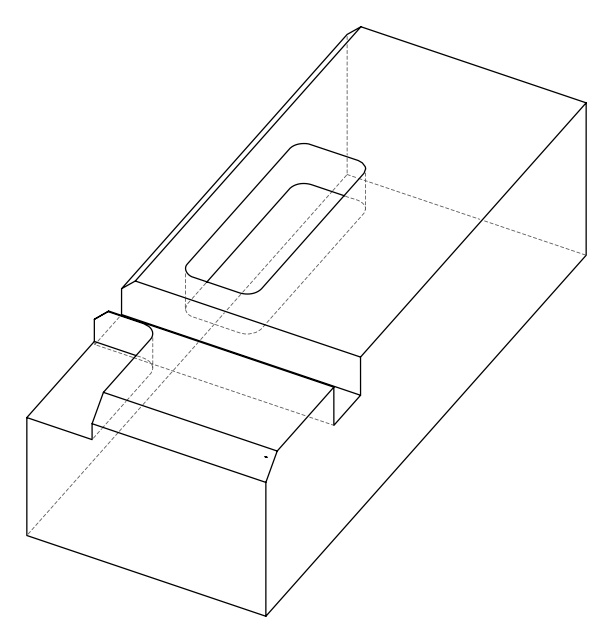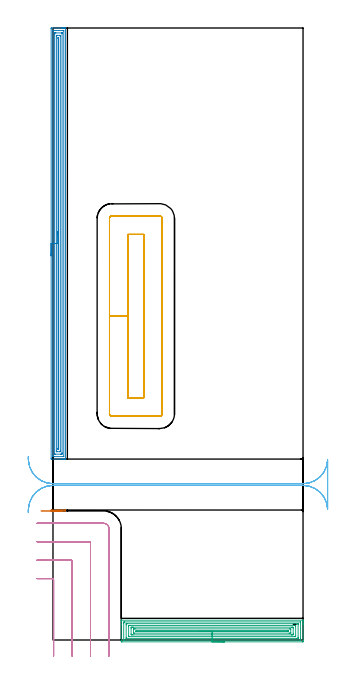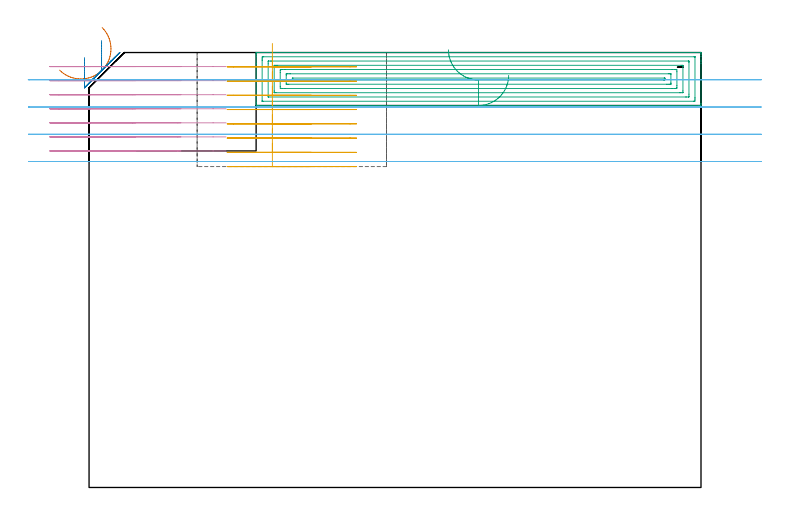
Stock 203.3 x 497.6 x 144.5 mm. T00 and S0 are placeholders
(PLAN: 6 operations, 2 tool changes, 47.6 min)
(1 AREA_MILL | FG_CHAMFER_SURFACE | UGT0205_001 | 0.27 min | 938 mm3)
(2 AREA_MILL_1 | FG_CHAMFER_SURFACE_1 | UGT0205_001 | 14.2 min | 24426 mm3)
(3 AREA_MILL_2 | FG_CHAMFER_SURFACE_2 | UGT0205_001 | 8.5 min | 24075 mm3)
(4 MILL_CORNER_NOTCH_RECTANGULAR | CORNER_NOTCH_RECTANGULAR | UGT0201_094 | Follow Part, ap 5, ae 75% | 7.5 min | 187291 mm3)
(5 MILL_RECTANGULAR_POCKET | POCKET_RECTANGULAR_STRAIGHT | UGT0201_094 | Follow Part, ap 5, ae 75% | 12.44 min | 431382 mm3)
(6 MILL_RECTANGULAR_SLOT | SLOT_RECTANGULAR | UGT0201_019 | Follow Part, ap 10, ae 75% | 4.66 min | 303749 mm3)
(TOOL UGT0205_001 | Chamfer Mill 20 x 3 x 45 deg. | D20 FL50 Z2)
(TOOL UGT0201_094 | End mill 20 mm | D20 FL38 Z4)
(TOOL UGT0201_019 | End mill 40 mm | D40 FL63 Z6)
(OP 1 AREA_MILL)
G17 G21 G94 G90
T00 M6
G54
G17 G0 G90 X4.35 Y104.9 S1061 M3
G43 Z154.5 H0
Z152.792
G94 G1 X4.94 Z152.149 F250.
X5.471 Z151.457
X5.94 Z150.721
X6.342 Z149.947
X6.676 Z149.141
X6.938 Z148.309
X7.127 Z147.457
X7.241 Z146.592
X7.279 Z145.721
X7.241 Z144.849
X7.127 Z143.984
X6.938 Z143.133
X6.676 Z142.301
X6.342 Z141.495
X5.939 Z140.721
X5.47 Z139.985
X4.939 Z139.293
X4.35 Z138.65
X3.463 Z137.757
X-1.375 Y104.901 Z132.92
X-1.49 Y104.905 Z132.804
X-1.494 Y105.3 Z132.806
X-1.49 Y105.695 Z132.805
X-1.374 Y105.699 Z132.92
X-0.972 Y105.7 Z133.323
X3.463 Z137.757
X4.271 Z138.571
X10.123 Y105.699 Z144.422
X10.193 Y105.691 Z144.493
X10.2 Y105.3 Z144.5
X10.193 Y104.909 Z144.493
X10.123 Y104.9 Z144.422
X4.35 Z138.65
X3.707 Z138.061
X3.015 Z137.529
X2.279 Z137.061
X1.505 Z136.658
X0.699 Z136.324
X-0.133 Z136.062
X-0.985 Z135.873
X-1.85 Z135.759
X-2.721 Z135.721
X-3.593 Z135.759
X-4.458 Z135.873
X-5.309 Z136.062
X-6.141 Z136.324
X-6.947 Z136.658
X-7.721 Z137.061
X-8.457 Z137.53
X-9.149 Z138.061
X-9.792 Z138.65
G0 Z154.5
M5
M2
(OP 2 AREA_MILL_1)
G17 G21 G94 G90
T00 M6
G54
G17 G0 G90 X-1.5 Y312.35 S1061 M3
G43 Z154.5 H0
Z142.8
G94 G1 Y312.388 Z141.928 F250.
Y312.502 Z141.064
Y312.691 Z140.212
Y312.953 Z139.38
Y313.287 Z138.574
Y313.69 Z137.8
Y314.158 Z137.064
Y314.69 Z136.372
Y315.279 Z135.729
Y315.922 Z135.14
Y316.614 Z134.609
Y317.35 Z134.14
Y318.124 Z133.737
Y318.93 Z133.403
Y319.762 Z133.141
Y320.614 Z132.952
Y321.478 Z132.838
Y322.35 Z132.8
Y496.983
X-1.497 Y497.348 Z132.802
X-1.492 Y497.59 Z132.806
X-1.246 Y497.6 Z133.051
X7.011 Z141.305
X7.56 Z141.857
X7.898 Z142.194
X8.447 Z142.743
X8.785 Z143.08
X9.461 Z143.76
X9.798 Z144.097
X10.169 Y497.593 Z144.46
X10.205 Y497.59 Z144.495
X10.2 Y497.434 Z144.5
Y147.27
X10.197 Y147.11 Z144.488
X10.169 Y147.107 Z144.46
X9.798 Y147.1 Z144.097
X9.46 Z143.76
X8.785 Z143.08
X7.56 Z141.857
X7.011 Z141.305
X6.398 Z140.694
X-1.247 Z133.051
X-1.492 Y147.11 Z132.806
X-1.499 Y147.355 Z132.799
Y147.378
X-1.5 Y322.35 Z132.8
X-0.086 Z134.214
Y495.197
X-0.085 Y495.59 Z134.215
X0.403 Y495.599 Z134.703
X7.898 Y495.6 Z142.198
X8.386 Y495.599 Z142.686
X8.785 Y495.59 Z143.085
X8.786 Y495.197 Z143.086
Y149.503
X8.785 Y149.11 Z143.085
X8.297 Y149.101 Z142.597
X0.802 Y149.1 Z135.102
X0.314 Y149.101 Z134.614
X-0.085 Y149.11 Z134.215
X-0.086 Y149.503 Z134.214
Y149.504
Y322.35
X1.328 Z135.628
X1.329 Y492.517 Z135.629
X1.33 Y492.879 Z135.63
X1.334 Y493.41 Z135.634
X1.336 Y493.582 Z135.636
X1.506 Y493.594 Z135.806
X1.689 Y493.597 Z135.989
X2.388 Y493.6 Z136.688
X7.011 Y493.599 Z141.311
X7.199 Y493.597 Z141.499
X7.325 Y493.593 Z141.625
X7.365 Y493.59 Z141.665
X7.367 Y493.574 Z141.667
X7.369 Y493.531 Z141.669
X7.371 Y493.41 Z141.671
Y152.183
X7.37 Y151.821 Z141.67
X7.366 Y151.29 Z141.666
X7.364 Y151.118 Z141.664
X7.194 Y151.106 Z141.494
X7.011 Y151.103 Z141.311
X6.312 Y151.1 Z140.612
X1.689 Y151.101 Z135.989
X1.501 Y151.103 Z135.801
X1.375 Y151.107 Z135.675
X1.335 Y151.11 Z135.635
X1.333 Y151.126 Z135.633
X1.331 Y151.169 Z135.631
X1.329 Y151.29 Z135.629
X1.328 Y322.35 Z135.628
X2.743 Z137.043
Y490.73
X2.745 Y491.454 Z137.045
X2.748 Y491.559 Z137.048
X2.749 Y491.583 Z137.049
X2.763 Y491.59 Z137.063
X2.816 Y491.593 Z137.116
X3.031 Y491.597 Z137.331
X3.463 Y491.6 Z137.763
X5.237 Z139.537
X5.676 Y491.598 Z139.976
X5.884 Y491.595 Z140.184
X5.935 Y491.59 Z140.235
X5.951 Y491.587 Z140.251
X5.952 Y491.571 Z140.252
X5.954 Y491.502 Z140.254
X5.957 Y490.898 Z140.257
Y490.73
Y153.97
X5.955 Y153.246 Z140.255
X5.952 Y153.141 Z140.252
X5.951 Y153.117 Z140.251
X5.937 Y153.11 Z140.237
X5.884 Y153.107 Z140.184
X5.669 Y153.103 Z139.969
X5.237 Y153.1 Z139.537
X3.463 Z137.763
X3.024 Y153.102 Z137.324
X2.816 Y153.105 Z137.116
X2.766 Y153.109 Z137.066
X2.749 Y153.113 Z137.049
X2.748 Y153.129 Z137.048
X2.745 Y153.198 Z137.045
X2.743 Y153.802 Z137.043
Y153.97
Y322.35
X4.157 Z138.457
Y489.333
X4.158 Y489.462 Z138.458
X4.162 Y489.566 Z138.462
X4.164 Y489.591 Z138.464
X4.168 Y489.594 Z138.468
X4.187 Y489.597 Z138.487
X4.35 Y489.599 Z138.65
X4.443 Y489.597 Z138.743
X4.5 Y489.594 Z138.8
X4.529 Y489.59 Z138.829
X4.536 Y489.575 Z138.836
X4.538 Y489.527 Z138.838
X4.542 Y489.138 Z138.842
X4.543 Y488.944 Z138.843
Y488.749
Y155.367
X4.542 Y155.238 Z138.842
X4.538 Y155.135 Z138.838
X4.536 Y155.109 Z138.836
X4.532 Y155.106 Z138.832
X4.513 Y155.103 Z138.813
X4.35 Y155.101 Z138.65
X4.257 Y155.103 Z138.557
X4.2 Y155.106 Z138.5
X4.171 Y155.11 Z138.471
X4.164 Y155.124 Z138.464
X4.162 Y155.173 Z138.462
X4.158 Y155.562 Z138.458
X4.157 Y155.756 Z138.457
Y155.951
Y322.35
Y323.222 Z138.495
Y324.086 Z138.609
Y324.938 Z138.798
Y325.77 Z139.06
Y326.576 Z139.394
Y327.35 Z139.797
Y328.086 Z140.265
Y328.778 Z140.796
Y329.421 Z141.386
Y330.01 Z142.029
Y330.542 Z142.721
Y331.01 Z143.457
Y331.413 Z144.231
Y331.747 Z145.037
Y332.009 Z145.869
Y332.198 Z146.72
Y332.312 Z147.585
Y332.35 Z148.457
G0 Z154.5
M5
M2
(OP 3 AREA_MILL_2)
G17 G21 G94 G90
T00 M6
G54
G17 G0 G90 X139.4 Y-1.5 S1061 M3
G43 Z154.5 H0
Z136.9
G94 G1 X139.362 Z136.028 F250.
X139.248 Z135.164
X139.059 Z134.312
X138.797 Z133.48
X138.463 Z132.674
X138.06 Z131.9
X137.592 Z131.164
X137.06 Z130.472
X136.471 Z129.829
X135.828 Z129.24
X135.136 Z128.708
X134.4 Z128.24
X133.626 Z127.837
X132.82 Z127.503
X131.988 Z127.241
X131.136 Z127.052
X130.272 Z126.938
X129.4 Z126.9
X56.122
X55.683 Y-1.496 Z126.902
X55.51 Y-1.492 Z126.906
X55.505 Y-1.064 Z127.334
X55.5 Y-0.451 Z127.947
Y12.41 Z140.805
Y14.783 Z143.178
Y15.473 Z143.873
Y15.758 Z144.157
X55.502 Y16.101 Z144.492
X55.503 Y16.102
X55.675 Y16.1 Z144.5
X203.125
X203.297 Y16.102 Z144.492
X203.298 Y16.101
X203.3 Y15.758 Z144.157
Y15.474 Z143.873
Y14.783 Z143.178
Y13.558 Z141.955
Y13.022 Z141.417
Y12.41 Z140.805
Y-0.796 Z127.601
X203.297 Y-1.064 Z127.334
X203.29 Y-1.492 Z126.906
X203.117 Y-1.496 Z126.902
X202.678 Y-1.5 Z126.9
X129.4
Y-0.086 Z128.314
X57.81 Y-0.085 Z128.315
X57.538 Y-0.08 Z128.32
X57.512 Y-0.079 Z128.321
X57.508 Y-0.06 Z128.34
X57.503 Y-0.026 Z128.374
X57.501 Y0.006 Z128.406
X57.5 Y13.425 Z141.825
X57.502 Y13.903 Z142.303
X57.507 Y14.3 Z142.7
X57.522 Y14.679 Z143.079
X57.909 Y14.684 Z143.084
X58.009 Y14.685 Z143.085
X200.991
X201.262 Y14.68 Z143.08
X201.288 Y14.679 Z143.079
X201.292 Y14.66 Z143.06
X201.297 Y14.626 Z143.026
X201.299 Y14.594 Z142.994
X201.3 Y1.175 Z129.575
X201.298 Y0.697 Z129.097
X201.294 Y0.3 Z128.7
X201.278 Y-0.079 Z128.321
X200.891 Y-0.084 Z128.316
X200.791 Y-0.085 Z128.315
X129.4 Y-0.086 Z128.314
Y1.328 Z129.728
X59.697 Y1.329 Z129.729
X59.612 Y1.33 Z129.73
X59.546 Y1.333 Z129.733
X59.51 Y1.335 Z129.735
X59.508 Y1.384 Z129.784
X59.503 Y1.578 Z129.978
X59.5 Y1.771 Z130.171
Y12.336 Z140.736
X59.504 Y13.022 Z141.422
X59.508 Y13.209 Z141.609
X59.516 Y13.265 Z141.665
X59.571 Y13.267 Z141.667
X59.697 Y13.269 Z141.669
X60.338 Y13.271 Z141.671
X60.59 Y13.272 Z141.672
X199.103 Y13.271 Z141.671
X199.188 Y13.27 Z141.67
X199.254 Y13.267 Z141.667
X199.29 Y13.265 Z141.665
X199.292 Y13.216 Z141.616
X199.297 Y13.022 Z141.422
X199.3 Y12.829 Z141.229
Y2.264 Z130.664
X199.296 Y1.578 Z129.978
X199.292 Y1.391 Z129.791
X199.284 Y1.335 Z129.735
X199.229 Y1.333 Z129.733
X199.103 Y1.331 Z129.731
X198.462 Y1.329 Z129.729
X198.21 Y1.328 Z129.728
X129.4
Y2.743 Z131.143
X62.088
X61.638 Y2.747 Z131.147
X61.542 Y2.75 Z131.15
X61.51 Y2.754 Z131.154
X61.507 Y2.801 Z131.201
X61.504 Y2.905 Z131.305
X61.5 Y3.322 Z131.722
Y11.246 Z139.646
X61.504 Y11.694 Z140.094
X61.507 Y11.802 Z140.202
X61.51 Y11.849 Z140.249
X61.572 Y11.851 Z140.251
X61.775 Y11.855 Z140.255
X62.377 Y11.857 Z140.257
X62.667
X196.712
X197.162 Y11.852 Z140.252
X197.258 Y11.85 Z140.25
X197.29 Y11.846 Z140.246
X197.293 Y11.799 Z140.199
X197.296 Y11.695 Z140.095
X197.3 Y11.278 Z139.678
Y3.354 Z131.754
X197.296 Y2.906 Z131.306
X197.293 Y2.798 Z131.198
X197.29 Y2.751 Z131.151
X197.228 Y2.749 Z131.149
X197.025 Y2.745 Z131.145
X196.423 Y2.743 Z131.143
X196.134
X129.4
Y4.157 Z132.557
X65.058
X64.224 Y4.16 Z132.56
X64.165 Y4.163 Z132.563
X63.51 Y4.219 Z132.619
X63.501 Y4.872 Z133.272
Y9.501 Z137.901
X63.504 Y10.152 Z138.552
X63.51 Y10.381 Z138.781
X64.108 Y10.437 Z138.837
X64.165 Y10.439 Z138.839
X64.996 Y10.443 Z138.843
X65.058
X193.742
X194.576 Y10.44 Z138.84
X194.635 Y10.437 Z138.837
X195.29 Y10.381 Z138.781
X195.299 Y9.728 Z138.128
Y5.099 Z133.499
X195.296 Y4.448 Z132.848
X195.29 Y4.219 Z132.619
X194.692 Y4.163 Z132.563
X194.635 Y4.161 Z132.561
X193.804 Y4.157 Z132.557
X193.742
X129.4
Y5.571 Z133.971
X66.366
X65.952 Y5.572 Z133.972
X65.538 Y5.576 Z133.976
X65.517 Y5.578 Z133.978
X65.51 Y5.589 Z133.989
X65.505 Y5.633 Z134.033
X65.501 Y5.712 Z134.112
X65.5 Y8.621 Z137.021
X65.501 Y8.843 Z137.243
X65.505 Y8.954 Z137.354
X65.51 Y9.009 Z137.409
X65.517 Y9.022 Z137.422
X65.542 Y9.025 Z137.425
X65.952 Y9.028 Z137.428
X66.431 Y9.029 Z137.429
X66.846
X192.434
X192.848 Y9.028 Z137.428
X193.262 Y9.024 Z137.424
X193.283 Y9.022 Z137.422
X193.29 Y9.011 Z137.411
X193.295 Y8.967 Z137.367
X193.299 Y8.888 Z137.288
X193.3 Y5.979 Z134.379
X193.299 Y5.757 Z134.157
X193.295 Y5.646 Z134.046
X193.29 Y5.591 Z133.991
X193.283 Y5.578 Z133.978
X193.258 Y5.575 Z133.975
X192.848 Y5.572 Z133.972
X192.369 Y5.571 Z133.971
X191.954
X129.4
Y6.985 Z135.385
X67.739 Y6.986 Z135.386
X67.61 Y6.987 Z135.387
X67.544 Y6.99 Z135.39
X67.517 Y6.992 Z135.392
X67.51 Y7.004 Z135.404
X67.506 Y7.026 Z135.426
X67.502 Y7.094 Z135.494
X67.506 Y7.189 Z135.589
X67.533 Y7.608 Z136.008
X67.706 Y7.613 Z136.013
X67.739 Y7.614 Z136.014
X191.061
X191.19 Y7.613 Z136.013
X191.256 Y7.61 Z136.01
X191.283 Y7.608 Z136.008
X191.29 Y7.596 Z135.996
X191.294 Y7.574 Z135.974
X191.299 Y7.506 Z135.906
X191.297 Y7.182 Z135.582
X191.294 Y7.065 Z135.465
X191.29 Y6.993 Z135.393
X191.22 Y6.99 Z135.39
X191.061 Y6.987 Z135.387
X190.933 Y6.986 Z135.386
X190.806 Y6.985 Z135.385
X129.4
X128.528 Z135.423
X127.664 Z135.537
X126.812 Z135.726
X125.98 Z135.988
X125.174 Z136.322
X124.4 Z136.725
X123.664 Z137.194
X122.972 Z137.725
X122.329 Z138.314
X121.74 Z138.957
X121.208 Z139.65
X120.74 Z140.385
X120.337 Z141.159
X120.003 Z141.965
X119.741 Z142.797
X119.552 Z143.649
X119.438 Z144.514
X119.4 Z145.385
G0 Z154.5
M5
M2
(OP 4 MILL_CORNER_NOTCH_RECTANGULAR)
G17 G21 G94 G90
T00 M6
G54
G17 G0 G90 X0.5 Y-13. S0 M3
G43 Z154.5 H0
Z139.828
G94 G1 Y-10. F250.
Y48.906 F500.
G3 X-0.494 Y49.9 R1.
G1 X-10.
X-13. F250.
G0 Z154.5
X15.5 Y-13.
Z139.828
G1 Y-10.
Y63.905 F500.
G3 X14.505 Y64.9 R1.
G1 X-10.
X-13. F250.
G0 Z154.5
X30.5 Y-13.
Z139.828
G1 Y-10.
Y78.905 F500.
G3 X29.505 Y79.9 R1.
G1 X-10.
X-13. F250.
G0 Z154.5
X45.5 Y-13.
Z139.828
G1 Y-10.
Y90.6 F500.
G3 X41.2 Y94.9 R4.3
G1 X-10.
X-13. F250.
G0 Z154.5
X0.5 Y-13.
Z135.157
G1 Y-10.
Y48.906 F500.
G3 X-0.494 Y49.9 R1.
G1 X-10.
X-13. F250.
G0 Z154.5
X15.5 Y-13.
Z135.157
G1 Y-10.
Y63.905 F500.
G3 X14.505 Y64.9 R1.
G1 X-10.
X-13. F250.
G0 Z154.5
X30.5 Y-13.
Z135.157
G1 Y-10.
Y78.905 F500.
G3 X29.505 Y79.9 R1.
G1 X-10.
X-13. F250.
G0 Z154.5
X45.5 Y-13.
Z135.157
G1 Y-10.
Y90.6 F500.
G3 X41.2 Y94.9 R4.3
G1 X-10.
X-13. F250.
G0 Z154.5
X0.5 Y-13.
Z130.486
G1 Y-10.
Y48.906 F500.
G3 X-0.494 Y49.9 R1.
G1 X-10.
X-13. F250.
G0 Z154.5
X15.5 Y-13.
Z130.486
G1 Y-10.
Y63.905 F500.
G3 X14.505 Y64.9 R1.
G1 X-10.
X-13. F250.
G0 Z154.5
X30.5 Y-13.
Z130.486
G1 Y-10.
Y78.905 F500.
G3 X29.505 Y79.9 R1.
G1 X-10.
X-13. F250.
G0 Z154.5
X45.5 Y-13.
Z130.486
G1 Y-10.
Y90.6 F500.
G3 X41.2 Y94.9 R4.3
G1 X-10.
X-13. F250.
G0 Z154.5
X0.5 Y-13.
Z125.814
G1 Y-10.
Y48.906 F500.
G3 X-0.494 Y49.9 R1.
G1 X-10.
X-13. F250.
G0 Z154.5
X15.5 Y-13.
Z125.814
G1 Y-10.
Y63.905 F500.
G3 X14.505 Y64.9 R1.
G1 X-10.
X-13. F250.
G0 Z154.5
X30.5 Y-13.
Z125.814
G1 Y-10.
Y78.905 F500.
G3 X29.505 Y79.9 R1.
G1 X-10.
X-13. F250.
G0 Z154.5
X45.5 Y-13.
Z125.814
G1 Y-10.
Y90.6 F500.
G3 X41.2 Y94.9 R4.3
G1 X-10.
X-13. F250.
G0 Z154.5
X0.5 Y-13.
Z121.143
G1 Y-10.
Y48.906 F500.
G3 X-0.494 Y49.9 R1.
G1 X-10.
X-13. F250.
G0 Z154.5
X15.5 Y-13.
Z121.143
G1 Y-10.
Y63.905 F500.
G3 X14.505 Y64.9 R1.
G1 X-10.
X-13. F250.
G0 Z154.5
X30.5 Y-13.
Z121.143
G1 Y-10.
Y78.905 F500.
G3 X29.505 Y79.9 R1.
G1 X-10.
X-13. F250.
G0 Z154.5
X45.5 Y-13.
Z121.143
G1 Y-10.
Y90.6 F500.
G3 X41.2 Y94.9 R4.3
G1 X-10.
X-13. F250.
G0 Z154.5
X0.5 Y-13.
Z116.471
G1 Y-10.
Y48.906 F500.
G3 X-0.494 Y49.9 R1.
G1 X-10.
X-13. F250.
G0 Z154.5
X15.5 Y-13.
Z116.471
G1 Y-10.
Y63.905 F500.
G3 X14.505 Y64.9 R1.
G1 X-10.
X-13. F250.
G0 Z154.5
X30.5 Y-13.
Z116.471
G1 Y-10.
Y78.905 F500.
G3 X29.505 Y79.9 R1.
G1 X-10.
X-13. F250.
G0 Z154.5
X45.5 Y-13.
Z116.471
G1 Y-10.
Y90.6 F500.
G3 X41.2 Y94.9 R4.3
G1 X-10.
X-13. F250.
G0 Z154.5
X0.5 Y-13.
Z111.8
G1 Y-10.
Y48.906 F500.
G3 X-0.494 Y49.9 R1.
G1 X-10.
X-13. F250.
G0 Z154.5
X15.5 Y-13.
Z111.8
G1 Y-10.
Y63.905 F500.
G3 X14.505 Y64.9 R1.
G1 X-10.
X-13. F250.
G0 Z154.5
X30.5 Y-13.
Z111.8
G1 Y-10.
Y78.905 F500.
G3 X29.505 Y79.9 R1.
G1 X-10.
X-13. F250.
G0 Z154.5
X45.5 Y-13.
Z111.8
G1 Y-10.
Y90.6 F500.
G3 X41.2 Y94.9 R4.3
G1 X-10.
X-13. F250.
G0 Z154.5
M5
M2
(OP 5 MILL_RECTANGULAR_POCKET)
G17 G21 G94 G90
T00 M6
G54
G17 G0 G90 X60.9 Y292.227 S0 M3
G43 Z154.5 H0
Z147.5
G94 G1 Y263.35 Z139.762 F250.
Y196.9 F500.
X73.8
Y329.8
X60.9
Y263.35
X45.9
Y184.
G3 X48. Y181.9 R2.1
G1 X86.7
G3 X88.8 Y184. R2.1
G1 Y342.7
G3 X86.7 Y344.8 R2.1
G1 X48.
G3 X45.9 Y342.7 R2.1
G1 Y263.35
Y262.35
G0 X60.9 Y292.227 Z142.762
G1 Y263.35 Z135.025 F250.
Y196.9 F500.
X73.8
Y329.8
X60.9
Y263.35
X45.9
Y184.
G3 X48. Y181.9 R2.1
G1 X86.7
G3 X88.8 Y184. R2.1
G1 Y342.7
G3 X86.7 Y344.8 R2.1
G1 X48.
G3 X45.9 Y342.7 R2.1
G1 Y263.35
Y262.35
G0 X60.9 Y292.227 Z138.025
G1 Y263.35 Z130.287 F250.
Y196.9 F500.
X73.8
Y329.8
X60.9
Y263.35
X45.9
Y184.
G3 X48. Y181.9 R2.1
G1 X86.7
G3 X88.8 Y184. R2.1
G1 Y342.7
G3 X86.7 Y344.8 R2.1
G1 X48.
G3 X45.9 Y342.7 R2.1
G1 Y263.35
Y262.35
G0 X60.9 Y292.227 Z133.287
G1 Y263.35 Z125.55 F250.
Y196.9 F500.
X73.8
Y329.8
X60.9
Y263.35
X45.9
Y184.
G3 X48. Y181.9 R2.1
G1 X86.7
G3 X88.8 Y184. R2.1
G1 Y342.7
G3 X86.7 Y344.8 R2.1
G1 X48.
G3 X45.9 Y342.7 R2.1
G1 Y263.35
Y262.35
G0 X60.9 Y292.227 Z128.55
G1 Y263.35 Z120.812 F250.
Y196.9 F500.
X73.8
Y329.8
X60.9
Y263.35
X45.9
Y184.
G3 X48. Y181.9 R2.1
G1 X86.7
G3 X88.8 Y184. R2.1
G1 Y342.7
G3 X86.7 Y344.8 R2.1
G1 X48.
G3 X45.9 Y342.7 R2.1
G1 Y263.35
Y262.35
G0 X60.9 Y292.227 Z123.812
G1 Y263.35 Z116.075 F250.
Y196.9 F500.
X73.8
Y329.8
X60.9
Y263.35
X45.9
Y184.
G3 X48. Y181.9 R2.1
G1 X86.7
G3 X88.8 Y184. R2.1
G1 Y342.7
G3 X86.7 Y344.8 R2.1
G1 X48.
G3 X45.9 Y342.7 R2.1
G1 Y263.35
Y262.35
G0 X60.9 Y292.227 Z119.075
G1 Y263.35 Z111.337 F250.
Y196.9 F500.
X73.8
Y329.8
X60.9
Y263.35
X45.9
Y184.
G3 X48. Y181.9 R2.1
G1 X86.7
G3 X88.8 Y184. R2.1
G1 Y342.7
G3 X86.7 Y344.8 R2.1
G1 X48.
G3 X45.9 Y342.7 R2.1
G1 Y263.35
Y262.35
G0 X60.9 Y292.227 Z114.337
G1 Y263.35 Z106.6 F250.
Y196.9 F500.
X73.8
Y329.8
X60.9
Y263.35
X45.9
Y184.
G3 X48. Y181.9 R2.1
G1 X86.7
G3 X88.8 Y184. R2.1
G1 Y342.7
G3 X86.7 Y344.8 R2.1
G1 X48.
G3 X45.9 Y342.7 R2.1
G1 Y263.35
Y262.35
G0 Z154.5
M5
M2
(OP 6 MILL_RECTANGULAR_SLOT)
G17 G21 G94 G90
T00 M6
G54
G17 G0 G90 X-20.206 Y104.843 S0 M3
G43 Z154.5 H0
Z135.45
G94 G1 X-19.887 Y107.826 F250.
G2 X0. Y125.7 R20. F500.
G1 X203.3
G2 X223.29 Y106.332 R20.
G1 Y146.468
G2 X203.3 Y127.1 R20.
G1 X0.
G2 X-19.89 Y145.003 R20.
G1 X-20.204 Y147.987 F250.
G0 X-20.134 Y103.8 Z126.4
G1 X-19.97 Y106.795
G2 X0. Y125.7 R20. F500.
G1 X203.3
G2 X223.29 Y106.332 R20.
G1 Y146.468
G2 X203.3 Y127.1 R20.
G1 X0.
G2 X-19.97 Y146.005 R20.
G1 X-20.134 Y149. F250.
G0 Y103.8 Z117.35
G1 X-19.97 Y106.795
G2 X0. Y125.7 R20. F500.
G1 X203.3
G2 X223.29 Y106.332 R20.
G1 Y146.468
G2 X203.3 Y127.1 R20.
G1 X0.
G2 X-19.97 Y146.005 R20.
G1 X-20.134 Y149. F250.
G0 Y103.8 Z108.3
G1 X-19.97 Y106.795
G2 X0. Y125.7 R20. F500.
G1 X203.3
G2 X223.29 Y106.332 R20.
G1 Y146.468
G2 X203.3 Y127.1 R20.
G1 X0.
G2 X-19.97 Y146.005 R20.
G1 X-20.134 Y149. F250.
G0 Z154.5
M5
M2
